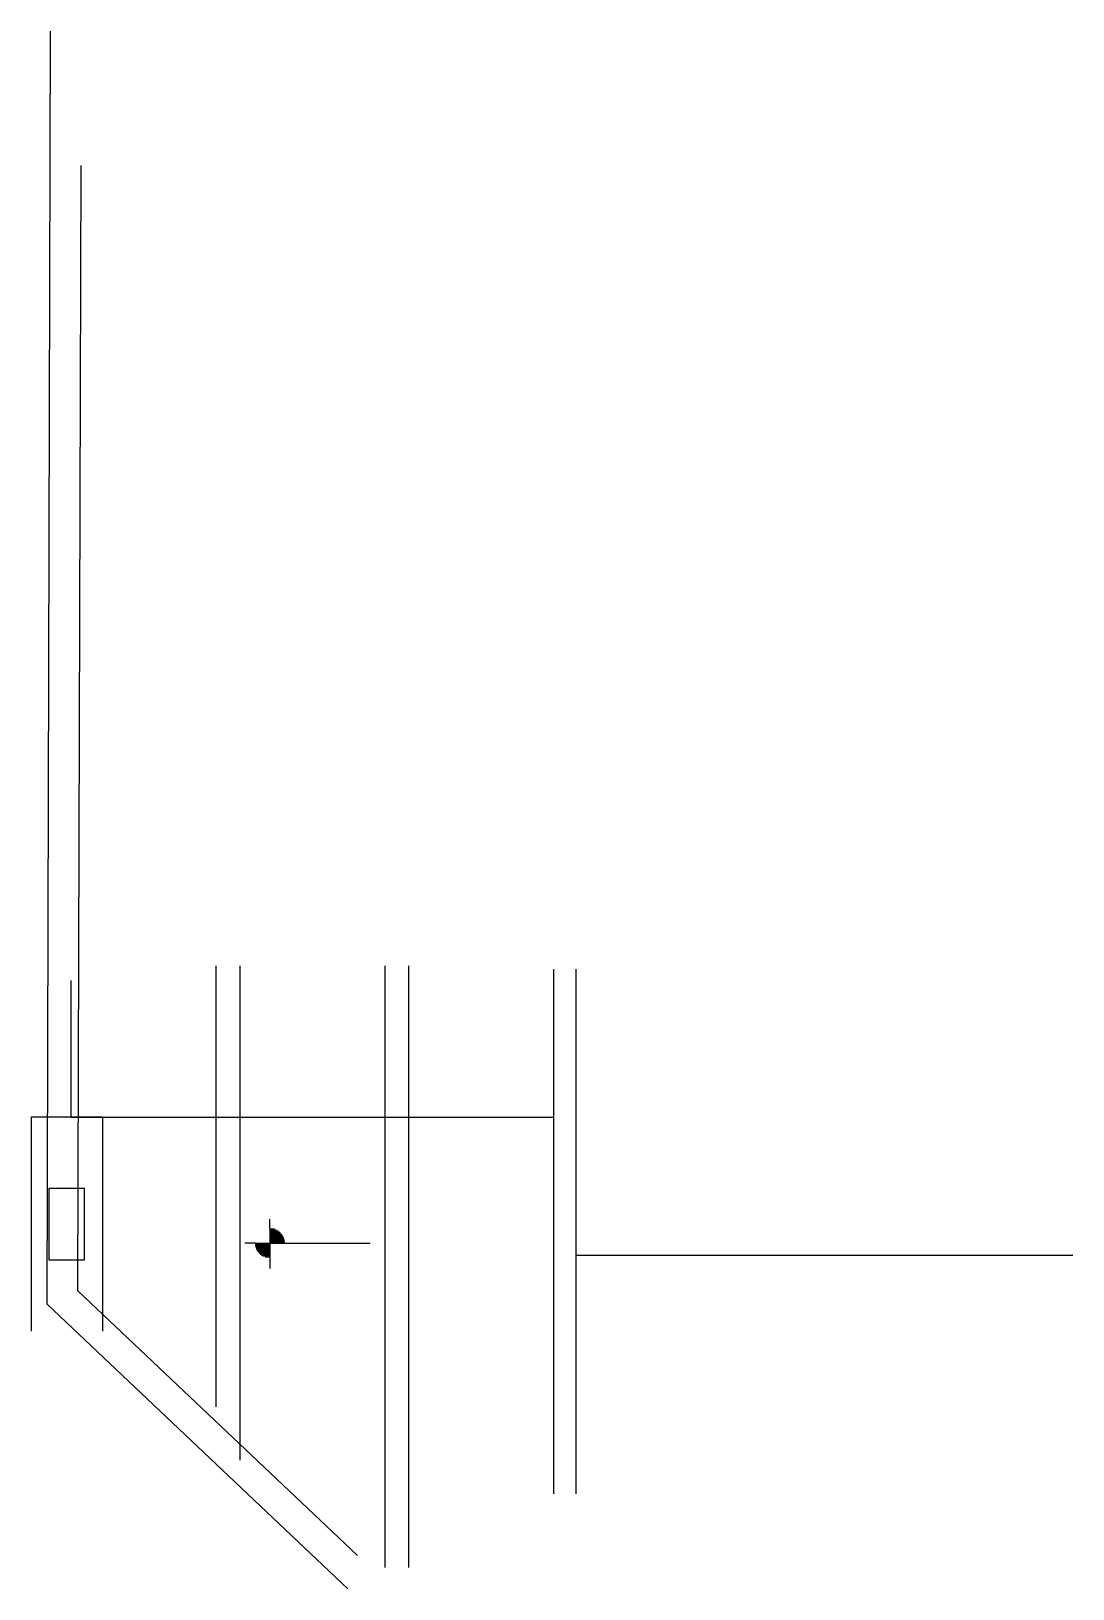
# Model space of a CAD drawing. Header units: metres. Extents: x 3026 to 3902, y 2044 to 3355.
import ezdxf

# ---------------------------------------------------------------- set-up
doc = ezdxf.new("R2010")
doc.units = ezdxf.units.M
for name, color, linetype in [('1', 7, 'Continuous'), ('3', 7, 'Continuous'), ('7', 7, 'Continuous'), ('Painéis', 7, 'Continuous')]:
    doc.layers.add(name, color=color, linetype=linetype)

msp = doc.modelspace()

# ---------------------------------------------------------------- linework, layer by layer
at = {"layer": '1', "color": 7, "lineweight": 25}
for p, q in [((3039.3, 2283.4), (3042.2, 3354.8)), ((3065.3, 2294.6), (3067.9, 3241.8)), ((3025.9, 2440.9), (3025.9, 2260.8)), ((3085.9, 2440.9), (3025.9, 2440.9)), ((3085.9, 2440.9), (3085.9, 2260.8))]:
    msp.add_line(p, q, dxfattribs=at)
for points in [[(3300.6, 2071.8), (3065.3, 2294.6)], [(3292.4, 2043.8), (3039.3, 2283.4)]]:
    msp.add_lwpolyline(points, dxfattribs=at)
at = {"layer": '3', "color": 7, "lineweight": 25}
for p, q in [((3226.8, 2347.3), (3226.8, 2355)), ((3226.8, 2347.3), (3226.8, 2322.3)), ((3226.8, 2346.7), (3230.6, 2346.7)), ((3214.3, 2334.8), (3205.8, 2334.8)), ((3214.3, 2334.8), (3239.3, 2334.8)), ((3226.8, 2334), (3214.3, 2334)), ((3226.8, 2345.9), (3232.5, 2345.9)), ((3226.8, 2345.1), (3233.8, 2345.1)), ((3226.8, 2344.3), (3234.9, 2344.3)), ((3226.8, 2343.5), (3235.7, 2343.5)), ((3226.8, 2342.7), (3236.4, 2342.7)), ((3226.8, 2341.9), (3237, 2341.9)), ((3226.8, 2341.1), (3237.5, 2341.1)), ((3226.8, 2340.3), (3238, 2340.3)), ((3226.8, 2339.6), (3238.3, 2339.6)), ((3226.8, 2338.8), (3238.6, 2338.8)), ((3226.8, 2338), (3238.9, 2338)), ((3226.8, 2337.2), (3239, 2337.2)), ((3226.8, 2336.4), (3239.2, 2336.4)), ((3226.8, 2335.6), (3239.3, 2335.6)), ((3239.3, 2334.8), (3311.2, 2334.8)), ((3226.8, 2333.2), (3214.4, 2333.2)), ((3226.8, 2332.4), (3214.5, 2332.4)), ((3226.8, 2331.6), (3214.7, 2331.6)), ((3226.8, 2330.8), (3214.9, 2330.8)), ((3226.8, 2330), (3215.2, 2330)), ((3226.8, 2329.2), (3215.6, 2329.2)), ((3226.8, 2328.5), (3216, 2328.5)), ((3226.8, 2327.7), (3216.5, 2327.7)), ((3226.8, 2326.9), (3217.1, 2326.9)), ((3226.8, 2326.1), (3217.8, 2326.1)), ((3226.8, 2325.3), (3218.7, 2325.3)), ((3226.8, 2324.5), (3219.7, 2324.5)), ((3226.8, 2323.7), (3221, 2323.7)), ((3226.8, 2322.9), (3222.9, 2322.9)), ((3226.8, 2322.3), (3226.8, 2313.4))]:
    msp.add_line(p, q, dxfattribs=at)
for points in [[(3465.4, 2565.3), (3465.4, 2123.8)], [(3484.4, 2123.8), (3484.4, 2565.3)]]:
    msp.add_lwpolyline(points, dxfattribs=at)
at = {"layer": '7', "color": 7, "lineweight": 25}
msp.add_lwpolyline([(3040.9, 2320.8), (3070.9, 2320.8), (3070.9, 2380.8), (3040.9, 2380.8), (3040.9, 2320.8)], dxfattribs=at)
at = {"layer": 'Painéis', "color": 7, "lineweight": 25}
for p, q in [((3181.4, 2568.3), (3181.4, 2196.9)), ((3201.4, 2568.3), (3201.4, 2152)), ((3323.4, 2568.3), (3323.4, 2061.8)), ((3343.4, 2568.3), (3343.4, 2061.8)), ((3059.4, 2555.8), (3059.4, 2440.9)), ((3059.4, 2440.9), (3465.4, 2440.9)), ((3902.4, 2324.3), (3484.4, 2324.3))]:
    msp.add_line(p, q, dxfattribs=at)

doc.saveas('drawing.dxf')
